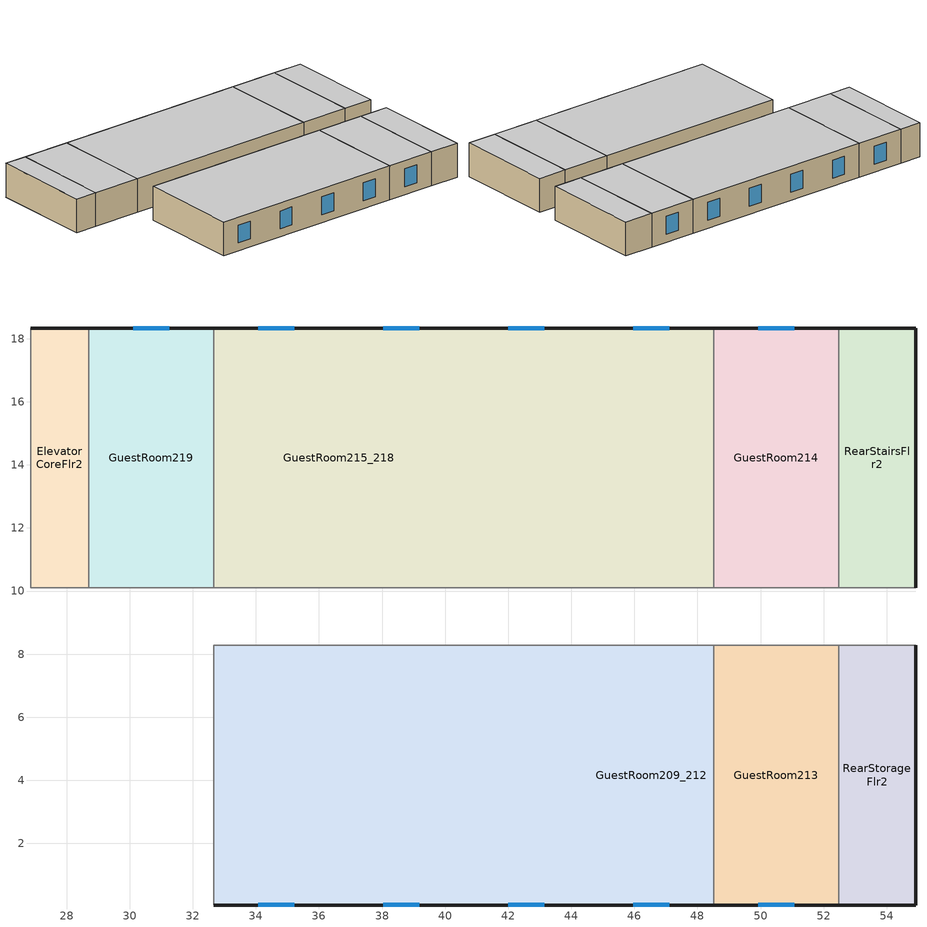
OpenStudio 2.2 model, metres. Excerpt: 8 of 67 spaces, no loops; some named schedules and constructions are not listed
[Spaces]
GuestRoom219
 floor to LaundryRoomFlr1: 32.66,18.34 32.66,10.11 28.7,10.11 28.7,18.34 z3.35
 wall outside: 32.66,18.34 28.7,18.34 z3.35:6.1
 wall to CorridorFlr2: 28.7,10.11 32.66,10.11 z3.35:6.1
 wall to GuestRoom215_218: 32.66,10.11 32.66,18.34 z3.35:6.1
 wall to ElevatorCoreFlr2: 28.7,18.34 28.7,10.11 z3.35:6.1
 window: 31.25,18.34 30.11,18.34 z4:5.45
 ceiling to GuestRoom319: 32.66,10.11 32.66,18.34 28.7,18.34 28.7,10.11 z6.1
GuestRoom215_218
 floor to EmployeeLoungeFlr1: 44.55,18.34 44.55,10.11 40.59,10.11 40.59,18.34 z3.35
 floor to LaundryRoomFlr1: 40.59,18.34 40.59,10.11 32.66,10.11 32.66,18.34 z3.35
 floor to GuestRoom105: 48.51,18.34 48.51,10.11 44.55,10.11 44.55,18.34 z3.35
 wall outside: 48.51,18.34 32.66,18.34 z3.35:6.1
 wall to CorridorFlr2: 32.66,10.11 48.51,10.11 z3.35:6.1
 wall to GuestRoom214: 48.51,10.11 48.51,18.34 z3.35:6.1
 window: 43.14,18.34 42,18.34 / 39.18,18.34 38.04,18.34 / 47.1,18.34 45.96,18.34 / 35.21,18.34 34.07,18.34 z4:5.45
 ceiling to GuestRoom315_318: 48.51,10.11 48.51,18.34 32.66,18.34 32.66,10.11 z6.1
GuestRoom213
 floor to GuestRoom103: 52.47,8.28 52.47,0.05 48.51,0.05 48.51,8.28 z3.35
 wall outside: 48.51,0.05 52.47,0.05 z3.35:6.1
 wall to GuestRoom209_212: 48.51,8.28 48.51,0.05 z3.35:6.1
 wall to CorridorFlr2: 52.47,8.28 48.51,8.28 z3.35:6.1
 wall to RearStorageFlr2: 52.47,0.05 52.47,8.28 z3.35:6.1
 window: 49.92,0.05 51.06,0.05 z4:5.45
 ceiling to GuestRoom313: 52.47,0.05 52.47,8.28 48.51,8.28 48.51,0.05 z6.1
RearStorageFlr2
 floor to RearStorageFlr1: 54.91,8.28 54.91,0.05 52.47,0.05 52.47,8.28 z3.35
 wall outside: 52.47,0.05 54.91,0.05 54.91,8.28 z3.35:6.1
 wall to CorridorFlr2: 54.91,8.28 52.47,8.28 z3.35:6.1
 ceiling to RearStorageFlr3: 54.91,0.05 54.91,8.28 52.47,8.28 52.47,0.05 z6.1
ElevatorCoreFlr2
 floor to ElevatorCoreFlr1: 28.7,18.34 28.7,10.11 26.87,10.11 26.87,18.34 z3.35
 wall outside: 28.7,18.34 26.87,18.34 z3.35:6.1
 wall to CorridorFlr2: 26.87,18.34 26.87,10.11 28.7,10.11 z3.35:6.1
 ceiling to ElevatorCoreFlr3: 28.7,10.11 28.7,18.34 26.87,18.34 26.87,10.11 z6.1
RearStairsFlr2
 floor to RearStairsFlr1: 54.91,18.34 54.91,10.11 52.47,10.11 52.47,18.34 z3.35
 wall outside: 54.91,10.11 54.91,18.34 52.47,18.34 z3.35:6.1
 wall to GuestRoom214: 52.47,18.34 52.47,10.11 z3.35:6.1
 wall to CorridorFlr2: 52.47,10.11 54.91,10.11 z3.35:6.1
 ceiling to RearStairsFlr3: 54.91,10.11 54.91,18.34 52.47,18.34 52.47,10.11 z6.1
GuestRoom209_212
 floor to GuestRoom102: 48.51,8.28 48.51,0.05 44.55,0.05 44.55,8.28 z3.35
 floor to GuestRoom101: 44.55,8.28 44.55,0.05 40.59,0.05 40.59,8.28 z3.35
 floor to MeetingRoomFlr1: 36.62,8.28 36.62,0.05 32.66,0.05 32.66,8.28 z3.35
 floor to MechanicalRoomFlr1: 40.59,8.28 40.59,0.05 36.62,0.05 36.62,8.28 z3.35
 wall outside: 32.66,0.05 48.51,0.05 z3.35:6.1
 wall to CorridorFlr2: 48.51,8.28 32.66,8.28 z3.35:6.1
 wall to GuestRoom206_208: 32.66,8.28 32.66,0.05 z3.35:6.1
 window: 34.07,0.05 35.21,0.05 / 38.04,0.05 39.18,0.05 / 45.96,0.05 47.1,0.05 / 42,0.05 43.14,0.05 z4:5.45
 ceiling to GuestRoom309_312: 48.51,0.05 48.51,8.28 32.66,8.28 32.66,0.05 z6.1
GuestRoom214
 floor to GuestRoom104: 52.47,18.34 52.47,10.11 48.51,10.11 48.51,18.34 z3.35
 wall outside: 52.47,18.34 48.51,18.34 z3.35:6.1
 wall to CorridorFlr2: 48.51,10.11 52.47,10.11 z3.35:6.1
 window: 51.06,18.34 49.92,18.34 z4:5.45
 ceiling to GuestRoom314: 52.47,10.11 52.47,18.34 48.51,18.34 48.51,10.11 z6.1
[Site]
Ste Agathe Des Monts_PQ_CAN: Latitude {deg}=46.05; Longitude {deg}=-74.28; Time Zone {hr}=-5; Elevation {m}=395; Terrain=Suburbs
[Building]
NECB 2011-SmallHotel-NECB HDD Method-CAN_PQ_Ste.Agathe.des.Monts.717200_CWEC.epw created: 2017-07-10 18:56:49 +0000: North Axis {deg}=180; Default Construction Set=NECB 2011 - SmHotel - NECB HDD Method at climate 7a; Standards Number of Stories=4; Standards Number of Above Ground Stories=4; Standards Building Type=SmallHotel
[Site:GroundTemperature:BuildingSurface]
19.527, 19.502, 19.536, 19.598, 20.002, 21.64, 22.225, 22.375, 21.449, 20.121, 19.802, 19.633
[Site:WaterMainsTemperature]
Calculation Method=Correlation; Annual Average Outdoor Air Temperature {C}=3.38333; Maximum Difference In Monthly Average Outdoor Air Temperatures {deltaC}=29.6
[SizingPeriod:DesignDay] Barometric Pressure {Pa}=96669; Sky Clearness=0; Rain Indicator=0; Snow Indicator=0; Day of Month=21; Daylight Saving Time Indicator=0; Humidity Indicating Type=Wetbulb; Dry-Bulb Temperature Range Modifier Type=DefaultMultipliers
Name | Maximum Dry-Bulb Temperature {C} | Daily Dry-Bulb Temperature Range {deltaC} | Humidity Indicating Conditions at Maximum Dry-Bulb | Wind Speed {m/s} | Wind Direction {deg} | Month | Day Type | Solar Model Indicator | ASHRAE Taub | ASHRAE Taud
Ste Agathe Des Monts Ann Clg .4% Condns DB=>MWB | 27.5 | 10.8 | 20.1 | 3.9 | 270 | 7 | SummerDesignDay | ASHRAETau | 0.421 | 2.117
Ste Agathe Des Monts Ann Htg 99.6% Condns DB | -28.1 | 0 | -28.1 | 2 | 300 | 1 | WinterDesignDay | ASHRAEClearSky
Ste Agathe Des Monts Ann Clg .4% Condns WB=>MDB | 25.4 | 10.8 | 21.6 | 3.9 | 270 | 7 | SummerDesignDay | ASHRAETau | 0.421 | 2.117
[Material:NoMass]
CP02 CARPET PAD: Roughness=VeryRough; Thermal Resistance {m2-K/W}=0.21648; Thermal Absorptance=0.9; Solar Absorptance=0.7; Visible Absorptance=0.8
[Material]
Name | Roughness | Thickness {m} | Conductivity {W/m-K} | Density {kg/m3} | Specific Heat {J/kg-K} | Thermal Absorptance | Solar Absorptance | Visible Absorptance
100mm Normalweight concrete floor | MediumSmooth | 0.1016 | 2.31 | 2322 | 832
G01 13mm gypsum board | Smooth | 0.0127 | 0.16 | 800 | 1090 | 0.9 | 0.7 | 0.5
G05 25mm wood | MediumSmooth | 0.0254 | 0.15 | 608 | 1630 | 0.9 | 0.5 | 0.5
[Construction]
Typical Interior Floor: 100mm Normalweight concrete floor, CP02 CARPET PAD
Typical Interior Wall: G01 13mm gypsum board, G01 13mm gypsum board
Typical Interior Ceiling: CP02 CARPET PAD, 100mm Normalweight concrete floor
Typical Interior Window: Clear 3mm
Typical Interior Door; Typical Interior Partition: G05 25mm wood
Customized Fenestration: cond=0.220 tvis=0.220 tsol=0.232: Customized Fenestration:: cond=0.220 tvis=0.220 tsol=0.232
Customized Fenestration: cond=0.220 tvis=0.441 tsol=0.279: Customized Fenestration:: cond=0.220 tvis=0.441 tsol=0.279
Customized Fenestration: cond=0.220 tvis=0.294 tsol=0.332: Customized Fenestration:: cond=0.220 tvis=0.294 tsol=0.332
Customized Fenestration: cond=0.220 tvis=0.898 tsol=0.837: Customized Fenestration:: cond=0.220 tvis=0.898 tsol=0.837
[DefaultConstructionSet]
NECB 2011 - SmHotel - NECB HDD Method at climate 7a: Default Exterior Surface Constructions=NECB 2011 - SmHotel - NECB HDD Method at climate 7a; Default Interior Surface Constructions=Default Surface Constructions 2; Default Ground Contact Surface Constructions=NECB 2011 - SmHotel - NECB HDD Method at climate 7a 1; Default Exterior SubSurface Constructions=NECB 2011 - SmHotel - NECB HDD Method at climate 7a; Default Interior SubSurface Constructions=Default Sub Surface Constructions 2; Interior Partition Construction=Typical Interior Partition
[DefaultSurfaceConstructions]
Name | Floor Construction | Wall Construction | Roof Ceiling Construction
Default Surface Constructions 2 | Typical Interior Floor | Typical Interior Wall | Typical Interior Ceiling
NECB 2011 - SmHotel - NECB HDD Method at climate 7a | Customized opaque construction {a6e7ea7f-7607-4805-b6ab-e3c6c3fc70d7} to conductance of 0.162 | Customized opaque construction {b1065de8-b083-484d-bc1b-9ff284eba74e} to conductance of 0.21 | Customized opaque construction {c2446f6f-2fca-486a-87e4-45e2362b6878} to conductance of 0.162
NECB 2011 - SmHotel - NECB HDD Method at climate 7a 1 | Customized opaque construction {6933e393-e28a-42cd-90f4-1a7d83c6dbea} to conductance of 0.757 | Customized opaque construction {6933e393-e28a-42cd-90f4-1a7d83c6dbea} to conductance of 0.284 | Customized opaque construction {6933e393-e28a-42cd-90f4-1a7d83c6dbea} to conductance of 0.284
[DefaultSubSurfaceConstructions]
Name | Fixed Window Construction | Operable Window Construction | Door Construction | Glass Door Construction | Overhead Door Construction | Skylight Construction | Tubular Daylight Dome Construction | Tubular Daylight Diffuser Construction
Default Sub Surface Constructions 2 | Typical Interior Window | Typical Interior Window | Typical Interior Door
NECB 2011 - SmHotel - NECB HDD Method at climate 7a | Customized Fenestration: cond=0.220 tvis=0.220 tsol=0.232 | Customized Fenestration: cond=0.220 tvis=0.220 tsol=0.232 | Customized opaque construction {96dbfd13-5a6a-419a-9ff9-21efb5ac7940} to conductance of 2.2 | Customized Fenestration: cond=0.220 tvis=0.441 tsol=0.279 | Customized opaque construction {4af602e5-9f6e-49a5-af83-63649e8fe2f2} to conductance of 2.2 | Customized Fenestration: cond=0.220 tvis=0.294 tsol=0.332 | Customized Fenestration: cond=0.220 tvis=0.898 tsol=0.837 | Customized Fenestration: cond=0.220 tvis=0.898 tsol=0.837
[WindowMaterial:Glazing]
Clear 3mm: Optical Data Type=SpectralAverage; Thickness {m}=0.003; Solar Transmittance at Normal Incidence=0.837; Front Side Solar Reflectance at Normal Incidence=0.075; Back Side Solar Reflectance at Normal Incidence=0.075; Visible Transmittance at Normal Incidence=0.898; Front Side Visible Reflectance at Normal Incidence=0.081; Back Side Visible Reflectance at Normal Incidence=0.081; Infrared Transmittance at Normal Incidence=0; Front Side Infrared Hemispherical Emissivity=0.84; Back Side Infrared Hemispherical Emissivity=0.84; Conductivity {W/m-K}=0.9; Dirt Correction Factor for Solar and Visible Transmittance=1; Solar Diffusing=No
[WindowMaterial:SimpleGlazingSystem] U-Factor {W/m2-K}=2.2; Solar Heat Gain Coefficient=0.6; Visible Transmittance=0.21
Customized Fenestration:: cond=0.220 tvis=0.220 tsol=0.232; Customized Fenestration:: cond=0.220 tvis=0.441 tsol=0.279; Customized Fenestration:: cond=0.220 tvis=0.294 tsol=0.332; Customized Fenestration:: cond=0.220 tvis=0.898 tsol=0.837
[Space] Building Story=BuildingStory2
Name | Space Type | Thermal Zone
GuestRoom209_212 | Space Function Hway lodging - rooms | Sp-GuestRoom209_212 Sys-1 Flr-1 Sch-F HPlcmt-south ZN
GuestRoom215_218 | Space Function Hway lodging - rooms | Sp-GuestRoom215_218 Sys-1 Flr-1 Sch-F HPlcmt-north ZN
GuestRoom219 | Space Function Hway lodging - rooms | Sp-GuestRoom219 Sys-1 Flr-1 Sch-F HPlcmt-north ZN
GuestRoom213 | Space Function Hway lodging - rooms | Sp-GuestRoom213 Sys-1 Flr-1 Sch-F HPlcmt-south ZN
RearStorageFlr2 | Space Function Storage area - occsens | Sp-RearStorageFlr2 Sys-4 Flr-1 Sch-E HPlcmt-east ZN
ElevatorCoreFlr2 | Space Function Lobby - elevator | Sp-ElevatorCoreFlr2 Sys-3 Flr-1 Sch-C HPlcmt-north ZN
RearStairsFlr2 | Space Function Stairway-sch-F | Sp-RearStairsFlr2 Sys-1 Flr-1 Sch-F HPlcmt-east ZN
GuestRoom214 | Space Function Hway lodging - rooms | Sp-GuestRoom214 Sys-1 Flr-1 Sch-F HPlcmt-north ZN
[SpaceType] Standards Building Type=Space Function
Name | Default Schedule Set | Design Specification Outdoor Air Object | Standards Space Type
Space Function Lobby - elevator | Space Function Lobby - elevator Schedule Set | Space Function Lobby - elevator Ventilation | Lobby - elevator
Space Function Stairway-sch-F | Space Function Stairway-sch-F Schedule Set | Space Function Stairway-sch-F Ventilation | Stairway-sch-F
Space Function Storage area - occsens | Space Function Storage area - occsens Schedule Set | Space Function Storage area - occsens Ventilation | Storage area - occsens
Space Function Hway lodging - rooms | Space Function Hway lodging - rooms Schedule Set | Space Function Hway lodging - rooms Ventilation | Hway lodging - rooms
[People:Definition] Number of People Calculation Method=People/Area; Fraction Radiant=0.3
Name | People per Space Floor Area {person/m2}
Space Function Hway lodging - rooms People Definition | 0.0400417
Space Function Lobby - elevator People Definition | 0.0999967
Space Function Stairway-sch-F People Definition | 0.0049514
Space Function Storage area - occsens People Definition | 0.0100104
[People] Work Efficiency Schedule=Work Efficiency Schedule; Clothing Insulation Schedule=Clothing Schedule; Air Velocity Schedule=Air Velocity Schedule
Name | People Definition | Space or SpaceType
Space Function Hway lodging - rooms People | Space Function Hway lodging - rooms People Definition | Space Function Hway lodging - rooms
Space Function Lobby - elevator People | Space Function Lobby - elevator People Definition | Space Function Lobby - elevator
Space Function Stairway-sch-F People | Space Function Stairway-sch-F People Definition | Space Function Stairway-sch-F
Space Function Storage area - occsens People | Space Function Storage area - occsens People Definition | Space Function Storage area - occsens
[Lights:Definition] Design Level Calculation Method=Watts/Area; Fraction Radiant=0.5; Fraction Visible=0.2
Name | Watts per Space Floor Area {W/m2}
Space Function Hway lodging - rooms Lights Definition | 8.09993
Space Function Lobby - elevator Lights Definition | 6.89994
Space Function Stairway-sch-F Lights Definition | 7.39994
Space Function Storage area - occsens Lights Definition | 6.11995
[Lights]
Name | Lights Definition | Space or SpaceType
Space Function Hway lodging - rooms Lights | Space Function Hway lodging - rooms Lights Definition | Space Function Hway lodging - rooms
Space Function Lobby - elevator Lights | Space Function Lobby - elevator Lights Definition | Space Function Lobby - elevator
Space Function Stairway-sch-F Lights | Space Function Stairway-sch-F Lights Definition | Space Function Stairway-sch-F
Space Function Storage area - occsens Lights | Space Function Storage area - occsens Lights Definition | Space Function Storage area - occsens
[DesignSpecification:OutdoorAir] Outdoor Air Method=Sum
Name | Outdoor Air Flow per Floor Area {m3/s-m2}
Space Function Hway lodging - rooms Ventilation | 0.0005588
Space Function Lobby - elevator Ventilation | 0.0041148
Space Function Stairway-sch-F Ventilation | 0.0003048
Space Function Storage area - occsens Ventilation | 0.0003556
[DefaultScheduleSet] People Activity Level Schedule=NECB-Activity; Infiltration Schedule=Always On
Name | Number of People Schedule | Lighting Schedule | Electric Equipment Schedule
Space Function Hway lodging - rooms Schedule Set; Space Function Stairway-sch-F Schedule Set | NECB-F-Occupancy | NECB-F-Lighting | NECB-F-Electric-Equipment
Space Function Lobby - elevator Schedule Set | NECB-C-Occupancy | NECB-C-Lighting | NECB-C-Electric-Equipment
Space Function Storage area - occsens Schedule Set | NECB-E-Occupancy | NECB-E-Lighting | NECB-E-Electric-Equipment
[ThermostatSetpoint:DualSetpoint]
Name | Heating Setpoint Temperature Schedule | Cooling Setpoint Temperature Schedule
Space Function Hway lodging - rooms Thermostat 37; Space Function Hway lodging - rooms Thermostat 39; Space Function Hway lodging - rooms Thermostat 40; Space Function Stairway-sch-F Thermostat 9; Space Function Hway lodging - rooms Thermostat 42; Space Function Hway lodging - rooms Thermostat 44 | NECB-F-Thermostat Setpoint-Heating | NECB-F-Thermostat Setpoint-Cooling
Space Function Lobby - elevator Thermostat 5 | NECB-C-Thermostat Setpoint-Heating | NECB-C-Thermostat Setpoint-Cooling
Space Function Storage area - occsens Thermostat 11 | NECB-E-Thermostat Setpoint-Heating | NECB-E-Thermostat Setpoint-Cooling
[ElectricEquipment:Definition] Design Level Calculation Method=Watts/Area; Fraction Radiant=0.5
Name | Watts per Space Floor Area {W/m2}
Space Function Hway lodging - rooms Elec Equip Definition | 2.49998
Space Function Lobby - elevator Elec Equip Definition; Space Function Storage area - occsens Elec Equip Definition | 0.999992
[ElectricEquipment]
Name | Electric Equipment Definition | Space or SpaceType
Space Function Hway lodging - rooms Elec Equip | Space Function Hway lodging - rooms Elec Equip Definition | Space Function Hway lodging - rooms
Space Function Lobby - elevator Elec Equip | Space Function Lobby - elevator Elec Equip Definition | Space Function Lobby - elevator
Space Function Storage area - occsens Elec Equip | Space Function Storage area - occsens Elec Equip Definition | Space Function Storage area - occsens
[SpaceInfiltration:DesignFlowRate] Schedule=Always On Discrete; Design Flow Rate Calculation Method=Flow/ExteriorArea; Flow per Exterior Surface Area {m3/s-m2}=0.00025; Constant Term Coefficient=0; Temperature Term Coefficient=0; Velocity Term Coefficient=0.224; Velocity Squared Term Coefficient=0
Name | Space or SpaceType
ElevatorCoreFlr2 Infiltration | ElevatorCoreFlr2
GuestRoom209_212 Infiltration | GuestRoom209_212
GuestRoom213 Infiltration | GuestRoom213
GuestRoom214 Infiltration | GuestRoom214
GuestRoom215_218 Infiltration | GuestRoom215_218
GuestRoom219 Infiltration | GuestRoom219
RearStairsFlr2 Infiltration | RearStairsFlr2
RearStorageFlr2 Infiltration | RearStorageFlr2
[ThermalZone] Use Ideal Air Loads=No
Name | Thermostat
Sp-GuestRoom219 Sys-1 Flr-1 Sch-F HPlcmt-north ZN | Space Function Hway lodging - rooms Thermostat 37
Sp-GuestRoom214 Sys-1 Flr-1 Sch-F HPlcmt-north ZN | Space Function Hway lodging - rooms Thermostat 39
Sp-GuestRoom215_218 Sys-1 Flr-1 Sch-F HPlcmt-north ZN | Space Function Hway lodging - rooms Thermostat 40
Sp-RearStairsFlr2 Sys-1 Flr-1 Sch-F HPlcmt-east ZN | Space Function Stairway-sch-F Thermostat 9
Sp-GuestRoom213 Sys-1 Flr-1 Sch-F HPlcmt-south ZN | Space Function Hway lodging - rooms Thermostat 42
Sp-GuestRoom209_212 Sys-1 Flr-1 Sch-F HPlcmt-south ZN | Space Function Hway lodging - rooms Thermostat 44
Sp-ElevatorCoreFlr2 Sys-3 Flr-1 Sch-C HPlcmt-north ZN | Space Function Lobby - elevator Thermostat 5
Sp-RearStorageFlr2 Sys-4 Flr-1 Sch-E HPlcmt-east ZN | Space Function Storage area - occsens Thermostat 11
[BuildingStory]
BuildingStory2
[Schedule:Ruleset]
Clothing Schedule: Default Day Schedule=Clothing Schedule Default Winter Clothes
Air Velocity Schedule: Default Day Schedule=Air Velocity Schedule Default
Work Efficiency Schedule: Default Day Schedule=Work Efficiency Schedule Default
NECB-F-Occupancy: Default Day Schedule=NECB-F-Occupancy Default
NECB-Activity: Default Day Schedule=NECB-Activity Default; Summer Design Day Schedule=NECB-Activity Summer Design Day; Winter Design Day Schedule=NECB-Activity Winter Design Day
NECB-F-Lighting: Default Day Schedule=NECB-F-Lighting Default
NECB-F-Electric-Equipment: Default Day Schedule=NECB-F-Electric-Equipment Default
Always On: Default Day Schedule=Always On Default
NECB-F-Thermostat Setpoint-Heating: Default Day Schedule=NECB-F-Thermostat Setpoint-Heating Default
NECB-F-Thermostat Setpoint-Cooling: Default Day Schedule=NECB-F-Thermostat Setpoint-Cooling Default
NECB-C-Occupancy: Default Day Schedule=NECB-C-Occupancy Default
NECB-C-Lighting: Default Day Schedule=NECB-C-Lighting Default
NECB-C-Electric-Equipment: Default Day Schedule=NECB-C-Electric-Equipment Default
NECB-C-Thermostat Setpoint-Heating: Default Day Schedule=NECB-C-Thermostat Setpoint-Heating Default
NECB-C-Thermostat Setpoint-Cooling: Default Day Schedule=NECB-C-Thermostat Setpoint-Cooling Default
NECB-E-Occupancy: Default Day Schedule=NECB-E-Occupancy Default
NECB-E-Lighting: Default Day Schedule=NECB-E-Lighting Default
NECB-E-Electric-Equipment: Default Day Schedule=NECB-E-Electric-Equipment Default
NECB-E-Thermostat Setpoint-Heating: Default Day Schedule=NECB-E-Thermostat Setpoint-Heating Default
NECB-E-Thermostat Setpoint-Cooling: Default Day Schedule=NECB-E-Thermostat Setpoint-Cooling Default
[Schedule:Day]
NECB-F-Occupancy Default: 7, 0, 0.9, 8, 0, 0.7, 10, 0, 0.4, 16, 0, 0.2, 17, 0, 0.3, 20, 0, 0.5, 22, 0, 0.7, 23, 0, 0.8, 24, 0, 0.9
NECB-Activity Default; NECB-Activity Winter Design Day; NECB-Activity Summer Design Day: 24, 0, 130
NECB-F-Lighting Default: 1, 0, 0.3, 3, 0, 0.2, 6, 0, 0.1, 7, 0, 0.2, 8, 0, 0.4, 9, 0, 0.5, 11, 0, 0.4, 12, 0, 0.3, 19, 0, 0.2, 20, 0, 0.6, 21, 0, 0.8, 22, 0, 0.9, 23, 0, 0.8, 24, 0, 0.6
NECB-F-Thermostat Setpoint-Heating Default: 1, 0, 22, 7, 0, 18, 8, 0, 20, 24, 0, 22
NECB-F-Thermostat Setpoint-Cooling Default: 24, 0, 24
NECB-C-Thermostat Setpoint-Heating Default: 7, 0, 18, 8, 0, 20, 21, 0, 22, 24, 0, 18
NECB-C-Thermostat Setpoint-Cooling Default: 7, 0, 35, 21, 0, 24, 24, 0, 35
NECB-E-Thermostat Setpoint-Heating Default: 7, 0, 18, 8, 0, 20, 19, 0, 22, 24, 0, 18
NECB-E-Thermostat Setpoint-Cooling Default: 7, 0, 35, 19, 0, 24, 24, 0, 35
[Schedule:Rule] Date Specification Type=DateRange; Start Month=1; Start Day=1; End Month=12; End Day=31
Name | Schedule Ruleset | Rule Order | Day Schedule | Apply Monday | Apply Tuesday | Apply Wednesday | Apply Thursday | Apply Friday | Apply Saturday | Apply Sunday
Schedule Rule 2 | NECB-F-Occupancy | 2 | NECB-F-Occupancy Default|Wkdy Day | Yes | Yes | Yes | Yes | Yes
Schedule Rule 3 | NECB-F-Occupancy | 1 | NECB-F-Occupancy Sat Day |  |  |  |  |  | Yes
Schedule Rule 4 | NECB-F-Occupancy | 0 | NECB-F-Occupancy Sun|Hol Day |  |  |  |  |  |  | Yes
Schedule Rule 11 | NECB-F-Thermostat Setpoint-Heating | 2 | NECB-F-Thermostat Setpoint-Heating Default|Wkdy Day | Yes | Yes | Yes | Yes | Yes
Schedule Rule 12 | NECB-F-Thermostat Setpoint-Heating | 1 | NECB-F-Thermostat Setpoint-Heating Sat Day |  |  |  |  |  | Yes
Schedule Rule 13 | NECB-F-Thermostat Setpoint-Heating | 0 | NECB-F-Thermostat Setpoint-Heating Sun|Hol Day |  |  |  |  |  |  | Yes
Schedule Rule 14 | NECB-F-Thermostat Setpoint-Cooling | 2 | NECB-F-Thermostat Setpoint-Cooling Default|Wkdy Day | Yes | Yes | Yes | Yes | Yes
Schedule Rule 15 | NECB-F-Thermostat Setpoint-Cooling | 1 | NECB-F-Thermostat Setpoint-Cooling Sat Day |  |  |  |  |  | Yes
Schedule Rule 16 | NECB-F-Thermostat Setpoint-Cooling | 0 | NECB-F-Thermostat Setpoint-Cooling Sun|Hol Day |  |  |  |  |  |  | Yes
Schedule Rule 56 | NECB-C-Thermostat Setpoint-Heating | 2 | NECB-C-Thermostat Setpoint-Heating Default|Wkdy Day | Yes | Yes | Yes | Yes | Yes
Schedule Rule 57 | NECB-C-Thermostat Setpoint-Heating | 1 | NECB-C-Thermostat Setpoint-Heating Sat Day |  |  |  |  |  | Yes
Schedule Rule 58 | NECB-C-Thermostat Setpoint-Heating | 0 | NECB-C-Thermostat Setpoint-Heating Sun|Hol Day |  |  |  |  |  |  | Yes
Schedule Rule 59 | NECB-C-Thermostat Setpoint-Cooling | 2 | NECB-C-Thermostat Setpoint-Cooling Default|Wkdy Day | Yes | Yes | Yes | Yes | Yes
Schedule Rule 60 | NECB-C-Thermostat Setpoint-Cooling | 1 | NECB-C-Thermostat Setpoint-Cooling Sat Day |  |  |  |  |  | Yes
Schedule Rule 61 | NECB-C-Thermostat Setpoint-Cooling | 0 | NECB-C-Thermostat Setpoint-Cooling Sun|Hol Day |  |  |  |  |  |  | Yes
Schedule Rule 86 | NECB-E-Thermostat Setpoint-Heating | 2 | NECB-E-Thermostat Setpoint-Heating Default|Wkdy Day | Yes | Yes | Yes | Yes | Yes
Schedule Rule 87 | NECB-E-Thermostat Setpoint-Heating | 1 | NECB-E-Thermostat Setpoint-Heating Sat Day |  |  |  |  |  | Yes
Schedule Rule 88 | NECB-E-Thermostat Setpoint-Heating | 0 | NECB-E-Thermostat Setpoint-Heating Sun|Hol Day |  |  |  |  |  |  | Yes
Schedule Rule 89 | NECB-E-Thermostat Setpoint-Cooling | 2 | NECB-E-Thermostat Setpoint-Cooling Default|Wkdy Day | Yes | Yes | Yes | Yes | Yes
Schedule Rule 90 | NECB-E-Thermostat Setpoint-Cooling | 1 | NECB-E-Thermostat Setpoint-Cooling Sat Day |  |  |  |  |  | Yes
Schedule Rule 91 | NECB-E-Thermostat Setpoint-Cooling | 0 | NECB-E-Thermostat Setpoint-Cooling Sun|Hol Day |  |  |  |  |  |  | Yes
[Schedule:Constant]
Always On Discrete: Value=1
